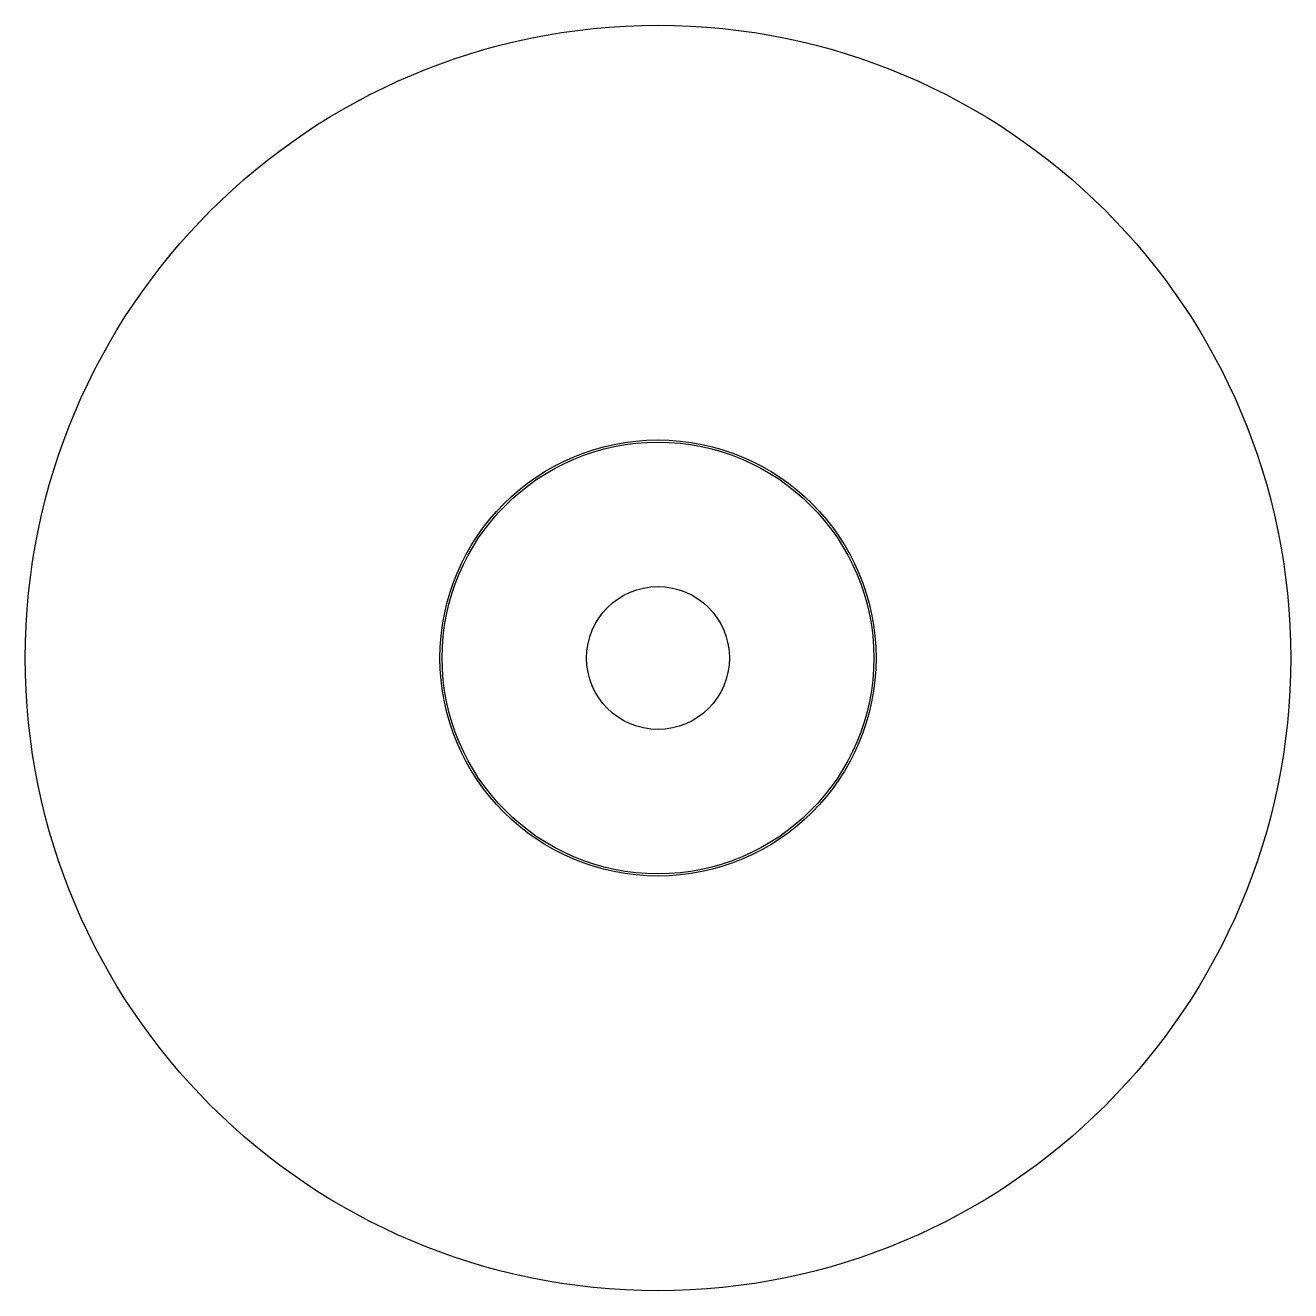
# Model space of a CAD drawing. Header units: millimetres. Extents: x 78.6 to 152.6, y 123.5 to 197.5.
import ezdxf

# ---------------------------------------------------------------- set-up
doc = ezdxf.new("R2010")
doc.units = ezdxf.units.MM
doc.layers.get('0').update_dxf_attribs({"linetype": 'CONTINUOUS'})

msp = doc.modelspace()

# ---------------------------------------------------------------- linework, layer by layer
for radius in [37, 12.75, 12.625, 4.175]:
    msp.add_circle((115.56, 160.528), radius)

doc.saveas('drawing.dxf')
